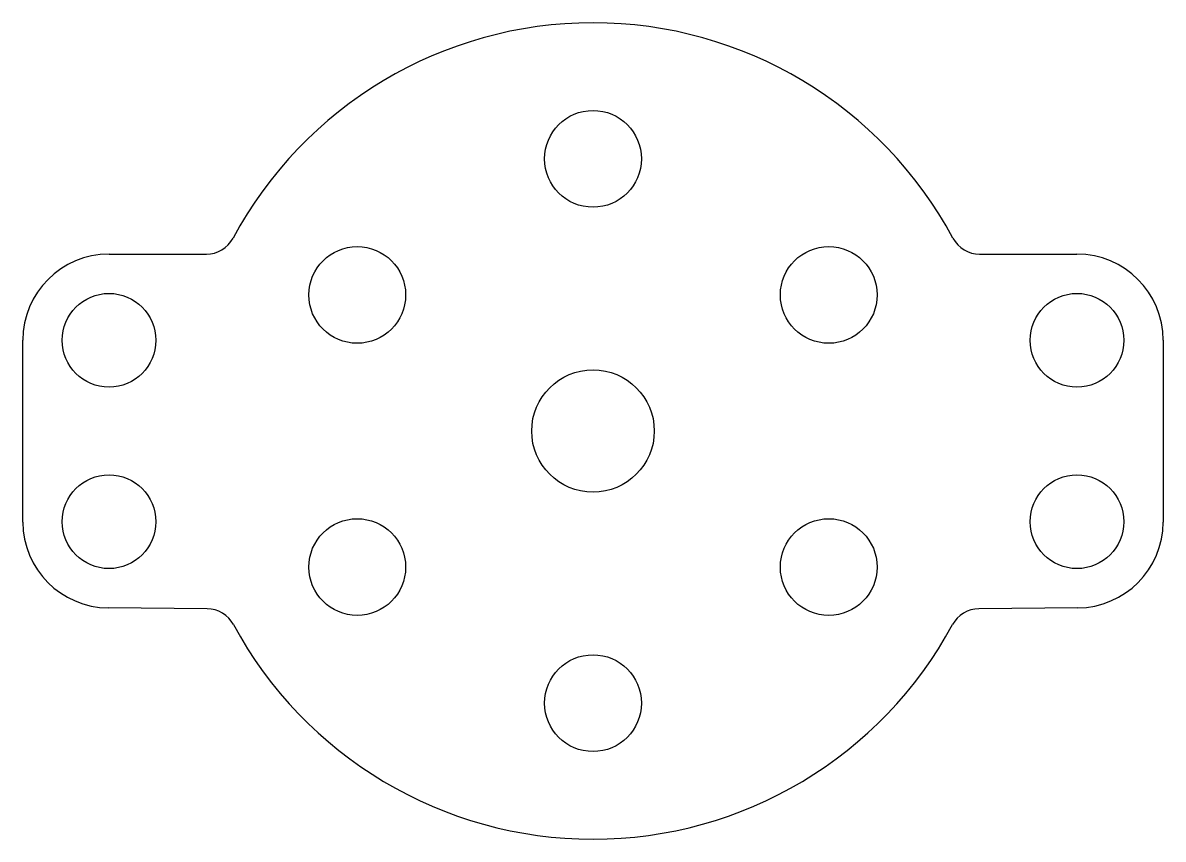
# Model space of a CAD drawing. Header units: millimetres. Extents: x -18.8 to 18.8, y -13.5 to 13.5.
import ezdxf

# ---------------------------------------------------------------- set-up
doc = ezdxf.new("R2010")
doc.units = ezdxf.units.MM
doc.layers.get('0').update_dxf_attribs({"linetype": 'CONTINUOUS'})

msp = doc.modelspace()

# ---------------------------------------------------------------- linework, layer by layer
for p, q in [((-16, 5.85), (-12.78, 5.85)), ((12.78, 5.85), (16, 5.85)), ((-18.85, -3.01), (-18.85, 3)), ((18.85, 3), (18.85, -3.01)), ((-12.756, -5.879), (-16.025, -5.85)), ((16.025, -5.85), (12.756, -5.879))]:
    msp.add_line(p, q)
for centre, radius in [((0, 9), 1.6), ((-7.794, 4.5), 1.6), ((7.794, 4.5), 1.6), ((-16, 3), 1.55), ((16, 3), 1.55), ((0, 0), 2.025), ((-16, -3), 1.55), ((16, -3), 1.55), ((-7.794, -4.5), 1.6), ((7.794, -4.5), 1.6), ((0, -9), 1.6)]:
    msp.add_circle(centre, radius)
for centre, radius, start, end in [((0, 0), 13.5, 28.191, 151.809), ((-12.78, 6.85), 1, 270, 331.809), ((12.78, 6.85), 1, 208.191, 270), ((-16, 3), 2.85, 90, 180), ((16, 3), 2.85, 0.0001, 90), ((-16, -3), 2.85, 180.1993, 269.4972), ((16, -3), 2.85, 270.5028, 359.8007), ((-12.765, -6.879), 1, 28.3191, 89.4972), ((12.765, -6.879), 1, 90.5028, 151.6809), ((0, 0), 13.5, 208.3191, 331.6809)]:
    msp.add_arc(centre, radius, start, end)

doc.saveas('drawing.dxf')
